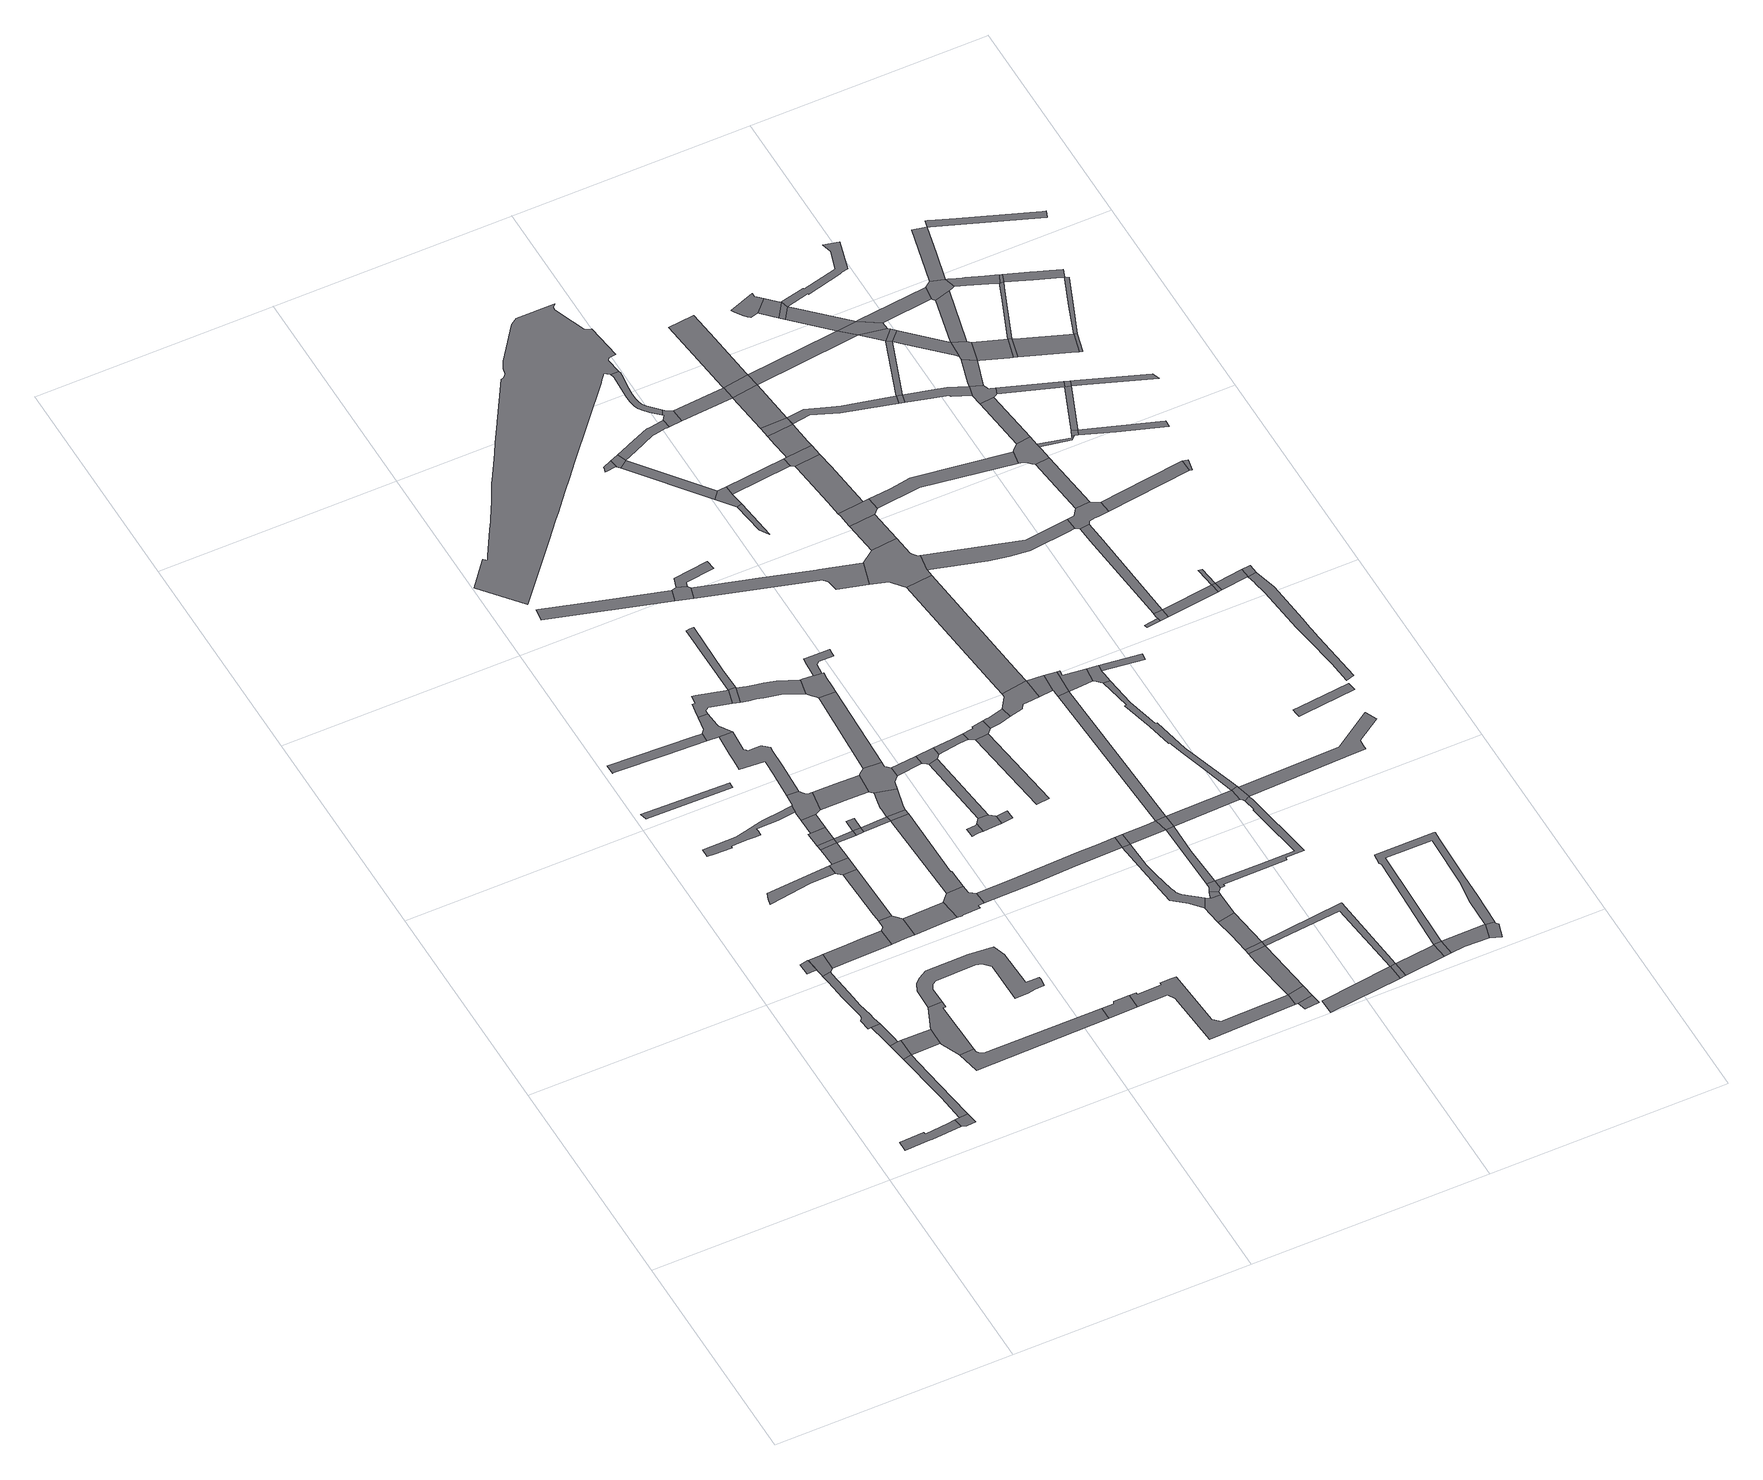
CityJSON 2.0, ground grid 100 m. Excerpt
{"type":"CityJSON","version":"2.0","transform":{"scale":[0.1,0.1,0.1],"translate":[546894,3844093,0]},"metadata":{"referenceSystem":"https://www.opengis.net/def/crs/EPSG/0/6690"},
"CityObjects":{
"road1":{"type":"Road","attributes":{"RoadStructureAttribute.sectionType":"1"},"geometry":[{"type":"MultiSurface","lod":"1","boundaries":[[[0,1,2,3,4,5,6,7,8,9]]]}]},
"road2":{"type":"Road","geometry":[{"type":"MultiSurface","lod":"1","boundaries":[[[10,11,12,0,9,13,14]]]}]},
"road3":{"type":"Road","attributes":{"RoadStructureAttribute.sectionType":"1"},"geometry":[{"type":"MultiSurface","lod":"1","boundaries":[[[15,16,17,18,19,20,21,22,11,10]]]}]},
"road4":{"type":"Road","geometry":[{"type":"MultiSurface","lod":"1","boundaries":[[[23,24,18,17,25]]]}]},
"road5":{"type":"Road","geometry":[{"type":"MultiSurface","lod":"1","boundaries":[[[26,27,28,24,23,29,30,31]]]}]},
"road6":{"type":"Road","attributes":{"RoadStructureAttribute.sectionType":"1"},"geometry":[{"type":"MultiSurface","lod":"1","boundaries":[[[32,33,34,35,36,37,38,39,40,41,42,43,44,45,46,47,26,31]]]}]},
"road7":{"type":"Road","geometry":[{"type":"MultiSurface","lod":"1","boundaries":[[[48,49,50,51]]]}]},
"road8":{"type":"Road","attributes":{"RoadStructureAttribute.sectionType":"1"},"geometry":[{"type":"MultiSurface","lod":"1","boundaries":[[[48,51,52]]]}]},
"road9":{"type":"Road","attributes":{"RoadStructureAttribute.sectionType":"1"},"geometry":[{"type":"MultiSurface","lod":"1","boundaries":[[[25,17,53,54]]]}]},
"road10":{"type":"Road","geometry":[{"type":"MultiSurface","lod":"1","boundaries":[[[55,56,52,51,57,58,40,39,59,60]]]}]},
"road11":{"type":"Road","geometry":[{"type":"MultiSurface","lod":"1","boundaries":[[[61,62,63,64,54,53,65,66]]]}]},
"road12":{"type":"Road","attributes":{"RoadStructureAttribute.sectionType":"1"},"geometry":[{"type":"MultiSurface","lod":"1","boundaries":[[[67,68,69,70,55,60,71,72]]]}]},
"road13":{"type":"Road","attributes":{"RoadStructureAttribute.sectionType":"1"},"geometry":[{"type":"MultiSurface","lod":"1","boundaries":[[[73,74,75,76,77]]]}]},
"road14":{"type":"Road","attributes":{"RoadStructureAttribute.sectionType":"1"},"geometry":[{"type":"MultiSurface","lod":"1","boundaries":[[[78,79,80,81,82,83,84,85]]]}]},
"road15":{"type":"Road","attributes":{"RoadStructureAttribute.sectionType":"1"},"geometry":[{"type":"MultiSurface","lod":"1","boundaries":[[[86,87,88,89,90,91,92,93,94,95,96,97,98,99,100,101,102,103,104,105,106,107,108,109,110]]]}]},
"road16":{"type":"Road","attributes":{"RoadStructureAttribute.sectionType":"1"},"geometry":[{"type":"MultiSurface","lod":"1","boundaries":[[[111,112,113,114,115,116,117]]]}]},
"road17":{"type":"Road","attributes":{"RoadStructureAttribute.sectionType":"1"},"geometry":[{"type":"MultiSurface","lod":"1","boundaries":[[[118,119,120,66,65,121,122,123]]]}]},
"road18":{"type":"Road","geometry":[{"type":"MultiSurface","lod":"1","boundaries":[[[124,125,126,127,67,72,128,129,130,131]]]}]},
"road19":{"type":"Road","attributes":{"RoadStructureAttribute.sectionType":"1"},"geometry":[{"type":"MultiSurface","lod":"1","boundaries":[[[132,133,134,135,136,137,138,139,140,141,142,143,144,145,146,147,148,149,150,151,64,63]]]}]},
"road20":{"type":"Road","attributes":{"RoadStructureAttribute.sectionType":"1"},"geometry":[{"type":"MultiSurface","lod":"1","boundaries":[[[152,153,154,126,125]]]}]},
"road21":{"type":"Road","geometry":[{"type":"MultiSurface","lod":"1","boundaries":[[[155,156,78,85,153,152]]]}]},
"road22":{"type":"Road","attributes":{"RoadStructureAttribute.sectionType":"1"},"geometry":[{"type":"MultiSurface","lod":"1","boundaries":[[[157,158,156,155]]]}]},
"road23":{"type":"Road","geometry":[{"type":"MultiSurface","lod":"1","boundaries":[[[159,160,158,157]]]}]},
"road24":{"type":"Road","attributes":{"RoadStructureAttribute.sectionType":"1"},"geometry":[{"type":"MultiSurface","lod":"1","boundaries":[[[161,162,163,160,159]]]}]},
"road25":{"type":"Road","attributes":{"RoadStructureAttribute.sectionType":"1"},"geometry":[{"type":"MultiSurface","lod":"1","boundaries":[[[164,131,130,165,166]]]}]},
"road26":{"type":"Road","attributes":{"RoadStructureAttribute.sectionType":"1"},"geometry":[{"type":"MultiSurface","lod":"1","boundaries":[[[167,168,162,161]]]}]},
"road27":{"type":"Road","attributes":{"RoadStructureAttribute.sectionType":"1"},"geometry":[{"type":"MultiSurface","lod":"1","boundaries":[[[169,159,157,170]]]}]},
"road28":{"type":"Road","geometry":[{"type":"MultiSurface","lod":"1","boundaries":[[[171,172,173,86,110,174,168,167,175,176,177,178,179]]]}]},
"road29":{"type":"Road","attributes":{"RoadStructureAttribute.sectionType":"1"},"geometry":[{"type":"MultiSurface","lod":"1","boundaries":[[[180,181,182,183,184,185,186,187,188,171,179,189,190,191,192,193,194,195,196,197,198,199]]]}]},
"road30":{"type":"Road","geometry":[{"type":"MultiSurface","lod":"1","boundaries":[[[200,201,202,117,116,180,199,203,204,205]]]}]},
"road31":{"type":"Road","geometry":[{"type":"MultiSurface","lod":"1","boundaries":[[[206,169,170,207]]]}]},
"road32":{"type":"Road","geometry":[{"type":"MultiSurface","lod":"1","boundaries":[[[208,209,169,206]]]}]},
"road33":{"type":"Road","geometry":[{"type":"MultiSurface","lod":"1","boundaries":[[[210,211,212,213,214,215,164,166,216,217,218,219,220,221,222,223]]]}]},
"road34":{"type":"Road","attributes":{"RoadStructureAttribute.sectionType":"1"},"geometry":[{"type":"MultiSurface","lod":"1","boundaries":[[[224,225,226,227,228,229,230,231,200,205,232,233,234,235,236,237]]]}]},
"road35":{"type":"Road","attributes":{"RoadStructureAttribute.sectionType":"1"},"geometry":[{"type":"MultiSurface","lod":"1","boundaries":[[[238,206,207,239]]]}]},
"road36":{"type":"Road","geometry":[{"type":"MultiSurface","lod":"1","boundaries":[[[240,241,123,122,242,243]]]}]},
"road37":{"type":"Road","attributes":{"RoadStructureAttribute.sectionType":"1"},"geometry":[{"type":"MultiSurface","lod":"1","boundaries":[[[244,245,176,175,246,247,248]]]}]},
"road38":{"type":"Road","attributes":{"RoadStructureAttribute.sectionType":"1"},"geometry":[{"type":"MultiSurface","lod":"1","boundaries":[[[249,250,251,239,214,213]]]}]},
"road39":{"type":"Road","attributes":{"RoadStructureAttribute.sectionType":"1"},"geometry":[{"type":"MultiSurface","lod":"1","boundaries":[[[252,253,254,255,256,257]]]}]},
"road40":{"type":"Road","geometry":[{"type":"MultiSurface","lod":"1","boundaries":[[[237,236,258,259,260]]]}]},
"road41":{"type":"Road","geometry":[{"type":"MultiSurface","lod":"1","boundaries":[[[261,238,239,251]]]}]},
"road42":{"type":"Road","attributes":{"RoadStructureAttribute.sectionType":"1"},"geometry":[{"type":"MultiSurface","lod":"1","boundaries":[[[262,263,264,265,238,261,266,267]]]}]},
"road43":{"type":"Road","attributes":{"RoadStructureAttribute.sectionType":"1"},"geometry":[{"type":"MultiSurface","lod":"1","boundaries":[[[268,269,270,271,272,237,260]]]}]},
"road44":{"type":"Road","geometry":[{"type":"MultiSurface","lod":"1","boundaries":[[[273,274,275,248,247,276,262,267,277,278,279,280,281]]]}]},
"road45":{"type":"Road","attributes":{"RoadStructureAttribute.sectionType":"1"},"geometry":[{"type":"MultiSurface","lod":"1","boundaries":[[[282,283,284,285,259,258,286,287,288,289,290,291]]]}]},
"road46":{"type":"Road","geometry":[{"type":"MultiSurface","lod":"1","boundaries":[[[292,293,294,295,296,297,298,299,300,301]]]}]},
"road47":{"type":"Road","attributes":{"RoadStructureAttribute.sectionType":"1"},"geometry":[{"type":"MultiSurface","lod":"1","boundaries":[[[302,303,273,281,304]]]}]},
"road48":{"type":"Road","attributes":{"RoadStructureAttribute.sectionType":"1"},"geometry":[{"type":"MultiSurface","lod":"1","boundaries":[[[305,306,307,308,309,310,311,312,243,242,313,314,315,316,317]]]}]},
"road49":{"type":"Road","attributes":{"RoadStructureAttribute.sectionType":"1"},"geometry":[{"type":"MultiSurface","lod":"1","boundaries":[[[318,279,278,319]]]}]},
"road50":{"type":"Road","geometry":[{"type":"MultiSurface","lod":"1","boundaries":[[[320,257,256,321,322,323]]]}]},
"road51":{"type":"Road","attributes":{"RoadStructureAttribute.sectionType":"1"},"geometry":[{"type":"MultiSurface","lod":"1","boundaries":[[[324,325,326,327,328,329,223,222,330,331,332,333]]]}]},
"road52":{"type":"Road","geometry":[{"type":"MultiSurface","lod":"1","boundaries":[[[334,292,301,335,336,337,338,339]]]}]},
"road53":{"type":"Road","geometry":[{"type":"MultiSurface","lod":"1","boundaries":[[[340,341,291,290,342,343,344,302,304,345,346,347,348,349,350]]]}]},
"road54":{"type":"Road","attributes":{"RoadStructureAttribute.sectionType":"1"},"geometry":[{"type":"MultiSurface","lod":"1","boundaries":[[[351,352,334,339]]]}]},
"road55":{"type":"Road","attributes":{"RoadStructureAttribute.sectionType":"1"},"geometry":[{"type":"MultiSurface","lod":"1","boundaries":[[[353,354,337,336]]]}]},
"road56":{"type":"Road","geometry":[{"type":"MultiSurface","lod":"1","boundaries":[[[355,318,319,356,352,351,357]]]}]},
"road57":{"type":"Road","attributes":{"RoadStructureAttribute.sectionType":"1"},"geometry":[{"type":"MultiSurface","lod":"1","boundaries":[[[358,359,360,361,362,363,364,365,366,367,368,369,370,371,372,373,374,375,376,377,378,379,380,381,382,383,384,385,386,387,388,389,390,391,392,393,394,395,396,397,398,399,400,401,402,403,404,405,406,407,408,409,410]]]}]},
"road58":{"type":"Road","geometry":[{"type":"MultiSurface","lod":"1","boundaries":[[[411,412,413,414,320,323]]]}]},
"road59":{"type":"Road","geometry":[{"type":"MultiSurface","lod":"1","boundaries":[[[415,416,417,418,419,420,421,422,423,424,425,350,349]]]}]},
"road60":{"type":"Road","attributes":{"RoadStructureAttribute.sectionType":"1"},"geometry":[{"type":"MultiSurface","lod":"1","boundaries":[[[426,427,355,357,428,429]]]}]},
"road61":{"type":"Road","attributes":{"RoadStructureAttribute.sectionType":"1"},"geometry":[{"type":"MultiSurface","lod":"1","boundaries":[[[430,431,432,433]]]}]},
"road62":{"type":"Road","geometry":[{"type":"MultiSurface","lod":"1","boundaries":[[[434,317,316,431,430]]]}]},
"road63":{"type":"Road","geometry":[{"type":"MultiSurface","lod":"1","boundaries":[[[435,436,437,438,439,440]]]}]},
"road64":{"type":"Road","attributes":{"RoadStructureAttribute.sectionType":"1"},"geometry":[{"type":"MultiSurface","lod":"1","boundaries":[[[441,442,443,444,317,434]]]}]},
"road65":{"type":"Road","attributes":{"RoadStructureAttribute.sectionType":"1"},"geometry":[{"type":"MultiSurface","lod":"1","boundaries":[[[445,446,447,448]]]}]},
"road66":{"type":"Road","geometry":[{"type":"MultiSurface","lod":"1","boundaries":[[[449,450,443,442]]]}]},
"road67":{"type":"Road","attributes":{"RoadStructureAttribute.sectionType":"1"},"geometry":[{"type":"MultiSurface","lod":"1","boundaries":[[[451,452,453,454,455,322,321,456,457,458,459,460,461]]]}]},
"road68":{"type":"Road","attributes":{"RoadStructureAttribute.sectionType":"1"},"geometry":[{"type":"MultiSurface","lod":"1","boundaries":[[[462,463,464,465,466,467,468,333,469,470,471,472,473]]]}]},
"road69":{"type":"Road","geometry":[{"type":"MultiSurface","lod":"1","boundaries":[[[474,435,440,475,476,477]]]}]},
"road70":{"type":"Road","attributes":{"RoadStructureAttribute.sectionType":"1"},"geometry":[{"type":"MultiSurface","lod":"1","boundaries":[[[478,479,480,450,449]]]}]},
"road71":{"type":"Road","geometry":[{"type":"MultiSurface","lod":"1","boundaries":[[[481,482,483,484,426,429,448,447,485]]]}]},
"road72":{"type":"Road","geometry":[{"type":"MultiSurface","lod":"1","boundaries":[[[486,324,333,468]]]}]},
"road73":{"type":"Road","geometry":[{"type":"MultiSurface","lod":"1","boundaries":[[[487,473,472,488,479,478,489,490,491]]]}]},
"road74":{"type":"Road","attributes":{"RoadStructureAttribute.sectionType":"1"},"geometry":[{"type":"MultiSurface","lod":"1","boundaries":[[[492,493,494,491,490,495,496]]]}]},
"road75":{"type":"Road","attributes":{"RoadStructureAttribute.sectionType":"1"},"geometry":[{"type":"MultiSurface","lod":"1","boundaries":[[[477,476,497,498]]]}]},
"road76":{"type":"Road","geometry":[{"type":"MultiSurface","lod":"1","boundaries":[[[499,500,492,496,501,502,503,504]]]}]},
"road77":{"type":"Road","attributes":{"RoadStructureAttribute.sectionType":"1"},"geometry":[{"type":"MultiSurface","lod":"1","boundaries":[[[505,506,486,468,507,508]]]}]},
"road78":{"type":"Road","attributes":{"RoadStructureAttribute.sectionType":"1"},"geometry":[{"type":"MultiSurface","lod":"1","boundaries":[[[509,510,511,481,485,512,513]]]}]},
"road79":{"type":"Road","attributes":{"RoadStructureAttribute.sectionType":"1"},"geometry":[{"type":"MultiSurface","lod":"1","boundaries":[[[514,515,516,517]]]}]},
"road80":{"type":"Road","attributes":{"RoadStructureAttribute.sectionType":"1"},"geometry":[{"type":"MultiSurface","lod":"1","boundaries":[[[518,519,520,521,522,523,474,477,524,525,526,527,528,529,530]]]}]},
"road81":{"type":"Road","attributes":{"RoadStructureAttribute.sectionType":"1"},"geometry":[{"type":"MultiSurface","lod":"1","boundaries":[[[531,532,533,499,504]]]}]},
"road82":{"type":"Road","geometry":[{"type":"MultiSurface","lod":"1","boundaries":[[[534,535,536,537]]]}]},
"road83":{"type":"Road","geometry":[{"type":"MultiSurface","lod":"1","boundaries":[[[538,498,497,539,537,536,540,541,542]]]}]},
"road84":{"type":"Road","attributes":{"RoadStructureAttribute.sectionType":"1"},"geometry":[{"type":"MultiSurface","lod":"1","boundaries":[[[543,544,449,442,545,514,546]]]}]},
"road85":{"type":"Road","geometry":[{"type":"MultiSurface","lod":"1","boundaries":[[[547,505,508,533,532]]]}]},
"road86":{"type":"Road","geometry":[{"type":"MultiSurface","lod":"1","boundaries":[[[548,549,550,551,509,513,552,553,554,555]]]}]},
"road87":{"type":"Road","attributes":{"RoadStructureAttribute.sectionType":"1"},"geometry":[{"type":"MultiSurface","lod":"1","boundaries":[[[556,557,558,505,547]]]}]},
"road88":{"type":"Road","geometry":[{"type":"MultiSurface","lod":"1","boundaries":[[[546,514,517,559]]]}]},
"road89":{"type":"Road","attributes":{"RoadStructureAttribute.sectionType":"1"},"geometry":[{"type":"MultiSurface","lod":"1","boundaries":[[[560,561,562,563,564,565,566,567,568,406,405,569,570,571,572,573,574,575,576,577,578,579,580]]]}]},
"road90":{"type":"Road","geometry":[{"type":"MultiSurface","lod":"1","boundaries":[[[581,580,579,582,518,530,583,584,585]]]}]},
"road91":{"type":"Road","attributes":{"RoadStructureAttribute.sectionType":"1"},"geometry":[{"type":"MultiSurface","lod":"1","boundaries":[[[586,538,542,587]]]}]},
"road92":{"type":"Road","attributes":{"RoadStructureAttribute.sectionType":"1"},"geometry":[{"type":"MultiSurface","lod":"1","boundaries":[[[588,589,590,591,549,548]]]}]},
"road93":{"type":"Road","attributes":{"RoadStructureAttribute.sectionType":"1"},"geometry":[{"type":"MultiSurface","lod":"1","boundaries":[[[592,593,594,595,596,597,598,599,600,601,602,603,604,605,606,504,503]]]}]},
"road94":{"type":"Road","attributes":{"RoadStructureAttribute.sectionType":"1"},"geometry":[{"type":"MultiSurface","lod":"1","boundaries":[[[548,555,607,608]]]}]},
"road95":{"type":"Road","attributes":{"RoadStructureAttribute.sectionType":"1"},"geometry":[{"type":"MultiSurface","lod":"1","boundaries":[[[609,610,547,532,611,612]]]}]},
"road96":{"type":"Road","geometry":[{"type":"MultiSurface","lod":"1","boundaries":[[[613,614,615,616,617,618,619,461,460,620,621,622,590,589,623,624,625]]]}]},
"road97":{"type":"Road","attributes":{"RoadStructureAttribute.sectionType":"1"},"geometry":[{"type":"MultiSurface","lod":"1","boundaries":[[[626,627,628,629,546,559,630]]]}]},
"road98":{"type":"Road","geometry":[{"type":"MultiSurface","lod":"1","boundaries":[[[608,607,631,632,557,556,633]]]}]},
"road99":{"type":"Road","attributes":{"RoadStructureAttribute.sectionType":"1"},"geometry":[{"type":"MultiSurface","lod":"1","boundaries":[[[634,585,584,635]]]}]},
"road100":{"type":"Road","attributes":{"RoadStructureAttribute.sectionType":"1"},"geometry":[{"type":"MultiSurface","lod":"1","boundaries":[[[636,637,617,616]]]}]},
"road101":{"type":"Road","attributes":{"RoadStructureAttribute.sectionType":"1"}},
"road102":{"type":"Road","attributes":{"RoadStructureAttribute.sectionType":"1"},"geometry":[{"type":"MultiSurface","lod":"1","boundaries":[[[638,639,633,556,640,641,642,643]]]}]},
"road103":{"type":"Road","geometry":[{"type":"MultiSurface","lod":"1","boundaries":[[[644,645,646,647,648,637,636,649,650,651]]]}]},
"road104":{"type":"Road","geometry":[{"type":"MultiSurface","lod":"1","boundaries":[[[652,653,626,630,654]]]}]},
"road105":{"type":"Road","attributes":{"RoadStructureAttribute.sectionType":"1"},"geometry":[{"type":"MultiSurface","lod":"1","boundaries":[[[655,656,657,658,659,660,661,662,646,645]]]}]},
"road106":{"type":"Road","geometry":[{"type":"MultiSurface","lod":"1","boundaries":[[[663,664,609,612,665,601,600,666]]]}]},
"road107":{"type":"Road","geometry":[{"type":"MultiSurface","lod":"1","boundaries":[[[667,668,586,587,669,670,659,658]]]}]},
"road108":{"type":"Road","attributes":{"RoadStructureAttribute.sectionType":"1"},"geometry":[{"type":"MultiSurface","lod":"1","boundaries":[[[671,672,673,674,675,676,677,678,679,609,664,680,681,682,683,684,685]]]}]},
"road109":{"type":"Road","geometry":[{"type":"MultiSurface","lod":"1","boundaries":[[[643,642,686,687,671,685,688,689,690]]]}]},
"road110":{"type":"Road","attributes":{"RoadStructureAttribute.sectionType":"1"},"geometry":[{"type":"MultiSurface","lod":"1","boundaries":[[[691,692,693,668,667,694,695]]]}]},
"road111":{"type":"Road","geometry":[{"type":"MultiSurface","lod":"1","boundaries":[[[696,697,691,695]]]}]},
"road112":{"type":"Road","attributes":{"RoadStructureAttribute.sectionType":"1"},"geometry":[{"type":"MultiSurface","lod":"1","boundaries":[[[698,635,699,697,696]]]}]},
"road113":{"type":"Road","attributes":{"RoadStructureAttribute.sectionType":"1"},"geometry":[{"type":"MultiSurface","lod":"1","boundaries":[[[700,701,652,654,702,703,704]]]}]},
"road114":{"type":"Road","geometry":[{"type":"MultiSurface","lod":"1","boundaries":[[[705,634,635,698]]]}]},
"road115":{"type":"Road","attributes":{"RoadStructureAttribute.sectionType":"1"},"geometry":[{"type":"MultiSurface","lod":"1","boundaries":[[[696,695,706]]]}]},
"road116":{"type":"Road","attributes":{"RoadStructureAttribute.sectionType":"1"},"geometry":[{"type":"MultiSurface","lod":"1","boundaries":[[[707,708,709,710,711,712,634,705]]]}]},
"road117":{"type":"Road","geometry":[{"type":"MultiSurface","lod":"1","boundaries":[[[713,714,690,689]]]}]},
"road118":{"type":"Road","attributes":{"RoadStructureAttribute.sectionType":"1"},"geometry":[{"type":"MultiSurface","lod":"1","boundaries":[[[715,716,717,718,719,720,721,722,723,724,725,653,652,726,727,728,729,704,730]]]}]},
"road119":{"type":"Road","geometry":[{"type":"MultiSurface","lod":"1","boundaries":[[[704,703,731,732,733,734,730]]]}]},
"road120":{"type":"Road","attributes":{"RoadStructureAttribute.sectionType":"1"},"geometry":[{"type":"MultiSurface","lod":"1","boundaries":[[[735,625,624,736,737,738,739,740,741,742,743]]]}]},
"road121":{"type":"Road","attributes":{"RoadStructureAttribute.sectionType":"1"},"geometry":[{"type":"MultiSurface","lod":"1","boundaries":[[[744,745,746,747,696,706,748,749,750,751,752]]]}]},
"road122":{"type":"Road","attributes":{"RoadStructureAttribute.sectionType":"1"},"geometry":[{"type":"MultiSurface","lod":"1","boundaries":[[[753,754,755,644,651,756,757,758]]]}]},
"road123":{"type":"Road","attributes":{"RoadStructureAttribute.sectionType":"1"},"geometry":[{"type":"MultiSurface","lod":"1","boundaries":[[[759,760,666,600,761,762,763,764,765,766]]]}]},
"road124":{"type":"Road","geometry":[{"type":"MultiSurface","lod":"1","boundaries":[[[767,768,769,770,771]]]}]},
"road125":{"type":"Road","attributes":{"RoadStructureAttribute.sectionType":"1"},"geometry":[{"type":"MultiSurface","lod":"1","boundaries":[[[772,773,705,698,774,775,776,777]]]}]},
"road126":{"type":"Road","attributes":{"RoadStructureAttribute.sectionType":"1"},"geometry":[{"type":"MultiSurface","lod":"1","boundaries":[[[778,779,780,781,782,783,784,785,786,787,788]]]}]},
"road127":{"type":"Road","attributes":{"RoadStructureAttribute.sectionType":"1"},"geometry":[{"type":"MultiSurface","lod":"1","boundaries":[[[789,790,791,792,767,771,793]]]}]},
"road128":{"type":"Road","attributes":{"RoadStructureAttribute.sectionType":"1"},"geometry":[{"type":"MultiSurface","lod":"1","boundaries":[[[788,787,794,795,796]]]}]},
"road129":{"type":"Road","attributes":{"RoadStructureAttribute.sectionType":"1"},"geometry":[{"type":"MultiSurface","lod":"1","boundaries":[[[797,798,799,800,801,790,789,802]]]}]},
"road130":{"type":"Road","geometry":[{"type":"MultiSurface","lod":"1","boundaries":[[[803,796,795,804,805]]]}]},
"road131":{"type":"Road","geometry":[{"type":"MultiSurface","lod":"1","boundaries":[[[752,751,806,807]]]}]},
"road132":{"type":"Road","attributes":{"RoadStructureAttribute.sectionType":"1"},"geometry":[{"type":"MultiSurface","lod":"1","boundaries":[[[808,789,793,809]]]}]},
"road133":{"type":"Road","attributes":{"RoadStructureAttribute.sectionType":"1"},"geometry":[{"type":"MultiSurface","lod":"1","boundaries":[[[810,811,805,804,772,812]]]}]},
"road134":{"type":"Road","attributes":{"RoadStructureAttribute.sectionType":"1"},"geometry":[{"type":"MultiSurface","lod":"1","boundaries":[[[813,814,815,816,817,818,819]]]}]},
"road135":{"type":"Road","attributes":{"RoadStructureAttribute.sectionType":"1"},"geometry":[{"type":"MultiSurface","lod":"1","boundaries":[[[820,752,807,821]]]}]},
"road136":{"type":"Road","geometry":[{"type":"MultiSurface","lod":"1","boundaries":[[[822,823,824,743,742,799,798,825,826,827,828,829,830]]]}]},
"road137":{"type":"Road","attributes":{"RoadStructureAttribute.sectionType":"1"},"geometry":[{"type":"MultiSurface","lod":"1","boundaries":[[[831,832,833,807,806,834,835,836,837,838,839]]]}]},
"road138":{"type":"Road","attributes":{"RoadStructureAttribute.sectionType":"1"},"geometry":[{"type":"MultiSurface","lod":"1","boundaries":[[[840,841,823,822]]]}]},
"road139":{"type":"Road","geometry":[{"type":"MultiSurface","lod":"1","boundaries":[[[812,772,777,842,843]]]}]},
"road140":{"type":"Road","geometry":[{"type":"MultiSurface","lod":"1","boundaries":[[[844,845,846,847,758,757,848,849,850,841,840,851,852,853]]]}]},
"road141":{"type":"Road","attributes":{"RoadStructureAttribute.sectionType":"1"},"geometry":[{"type":"MultiSurface","lod":"1","boundaries":[[[777,854,855,842]]]}]},
"road142":{"type":"Road","geometry":[{"type":"MultiSurface","lod":"1","boundaries":[[[856,808,809,857]]]}]},
"road143":{"type":"Road","geometry":[{"type":"MultiSurface","lod":"1","boundaries":[[[858,859,860,861,808,856]]]}]},
"road144":{"type":"Road","geometry":[{"type":"MultiSurface","lod":"1","boundaries":[[[855,854,820,821,862]]]}]},
"road145":{"type":"Road","attributes":{"RoadStructureAttribute.sectionType":"1"},"geometry":[{"type":"MultiSurface","lod":"1","boundaries":[[[863,864,845,844]]]}]},
"road146":{"type":"Road","attributes":{"RoadStructureAttribute.sectionType":"1"},"geometry":[{"type":"MultiSurface","lod":"1","boundaries":[[[865,866,867,868,869,870,803,805,871,872,873,874,875,876]]]}]},
"road147":{"type":"Road","attributes":{"RoadStructureAttribute.sectionType":"1"},"geometry":[{"type":"MultiSurface","lod":"1","boundaries":[[[877,878,856,857,879,880]]]}]},
"road148":{"type":"Road","geometry":[{"type":"MultiSurface","lod":"1","boundaries":[[[839,838,864,863,881,882,883,884,885,886]]]}]},
"road149":{"type":"Road","attributes":{"RoadStructureAttribute.sectionType":"1"},"geometry":[{"type":"MultiSurface","lod":"1","boundaries":[[[862,821,887,888,889,890,891,892]]]}]},
"road150":{"type":"Road","attributes":{"RoadStructureAttribute.sectionType":"1"},"geometry":[{"type":"MultiSurface","lod":"1","boundaries":[[[893,894,895,853,852,896,897,898,899,900]]]}]},
"road151":{"type":"Road","attributes":{"RoadStructureAttribute.sectionType":"1"},"geometry":[{"type":"MultiSurface","lod":"1","boundaries":[[[901,902,903,904,905,906,907,908,880,909,910,911,912,913,914,915,916,917]]]}]},
"road152":{"type":"Road","attributes":{"RoadStructureAttribute.sectionType":"1"},"geometry":[{"type":"MultiSurface","lod":"1","boundaries":[[[918,919,839,886,920]]]}]},
"road153":{"type":"Road","attributes":{"RoadStructureAttribute.sectionType":"1"},"geometry":[{"type":"MultiSurface","lod":"1","boundaries":[[[921,922,812,843,923]]]}]},
"road154":{"type":"Road","geometry":[{"type":"MultiSurface","lod":"1","boundaries":[[[924,877,880,908]]]}]},
"road155":{"type":"Road","attributes":{"RoadStructureAttribute.sectionType":"1"},"geometry":[{"type":"MultiSurface","lod":"1","boundaries":[[[925,926,830,829,927]]]}]},
"road156":{"type":"Road","geometry":[{"type":"MultiSurface","lod":"1","boundaries":[[[892,891,928,929,918,920,930,931]]]}]},
"road157":{"type":"Road","geometry":[{"type":"MultiSurface","lod":"1","boundaries":[[[932,900,899,933,934]]]}]},
"road158":{"type":"Road","attributes":{"RoadStructureAttribute.sectionType":"1"},"geometry":[{"type":"MultiSurface","lod":"1","boundaries":[[[883,882,935,936]]]}]},
"road159":{"type":"Road","attributes":{"RoadStructureAttribute.sectionType":"1"},"geometry":[{"type":"MultiSurface","lod":"1","boundaries":[[[937,930,920,938,939,940,941]]]}]},
"road160":{"type":"Road","attributes":{"RoadStructureAttribute.sectionType":"1"},"geometry":[{"type":"MultiSurface","lod":"1","boundaries":[[[942,943,944,892,931]]]}]},
"road161":{"type":"Road","attributes":{"RoadStructureAttribute.sectionType":"1"},"geometry":[{"type":"MultiSurface","lod":"1","boundaries":[[[935,932,934,945]]]}]},
"road162":{"type":"Road","geometry":[{"type":"MultiSurface","lod":"1","boundaries":[[[941,940,946,947]]]}]},
"road163":{"type":"Road","attributes":{"RoadStructureAttribute.sectionType":"1"},"geometry":[{"type":"MultiSurface","lod":"1","boundaries":[[[934,933,948,949,950]]]}]},
"road164":{"type":"Road","geometry":[{"type":"MultiSurface","lod":"1","boundaries":[[[951,921,923,944,943,952,953,954,955]]]}]},
"road165":{"type":"Road","geometry":[{"type":"MultiSurface","lod":"1","boundaries":[[[936,935,945,956]]]}]},
"road166":{"type":"Road","geometry":[{"type":"MultiSurface","lod":"1","boundaries":[[[925,927,957,958]]]}]},
"road167":{"type":"Road","attributes":{"RoadStructureAttribute.sectionType":"1"},"geometry":[{"type":"MultiSurface","lod":"1","boundaries":[[[959,960,947,946,961,962,963]]]}]},
"road168":{"type":"Road","attributes":{"RoadStructureAttribute.sectionType":"1"},"geometry":[{"type":"MultiSurface","lod":"1","boundaries":[[[964,965,951,955,966,967,968]]]}]},
"road169":{"type":"Road","attributes":{"RoadStructureAttribute.sectionType":"1"},"geometry":[{"type":"MultiSurface","lod":"1","boundaries":[[[969,970,971,941,947,972,973,974]]]}]},
"road170":{"type":"Road","attributes":{"RoadStructureAttribute.sectionType":"1"},"geometry":[{"type":"MultiSurface","lod":"1","boundaries":[[[975,976,977,978,979,980,955,954,981,982,983,969,984]]]}]},
"road171":{"type":"Road","attributes":{"RoadStructureAttribute.sectionType":"1"},"geometry":[{"type":"MultiSurface","lod":"1","boundaries":[[[985,956,945,986,987,988]]]}]},
"road172":{"type":"Road","geometry":[{"type":"MultiSurface","lod":"1","boundaries":[[[963,962,989,990]]]}]},
"road173":{"type":"Road","geometry":[{"type":"MultiSurface","lod":"1","boundaries":[[[984,969,974,991]]]}]},
"road174":{"type":"Road","attributes":{"RoadStructureAttribute.sectionType":"1"},"geometry":[{"type":"MultiSurface","lod":"1","boundaries":[[[992,993,994,963,990,995,996,997]]]}]},
"road175":{"type":"Road","attributes":{"RoadStructureAttribute.sectionType":"1"},"geometry":[{"type":"MultiSurface","lod":"1","boundaries":[[[998,999,1000,991,974,1001,1002,992,1003]]]}]},
"road176":{"type":"Road","attributes":{"RoadStructureAttribute.sectionType":"1"},"geometry":[{"type":"MultiSurface","lod":"1","boundaries":[[[1004,1005,1006,1007,1008,968,1009,1010,1011,1012,1013,1014]]]}]}
},
"vertices":[
[355,159,0],[326,154,0],[226,146,0],[225,149,0],[223,156,0],[120,152,0],[121,107,0],[228,111,0],[235,111,0],[362,120,0],
[413,165,0],[375,161,0],[369,161,0],[381,111,0],[420,116,0],
[399,264,0],[377,417,0],[362,527,0],[328,519,0],[359,313,0],[361,297,0],[364,281,0],[376,162,0],
[350,610,0],[315,603,0],[362,610,0],
[295,720,0],[310,639,0],[314,613,0],[347,632,0],[342,667,0],[332,720,0],
[325,760,0],[322,780,0],[310,842,0],[306,886,0],[295,986,0],[290,1030,0],[290,1039,0],[290,1040,0],[255,1034,0],[259,1000,0],[270,903,0],[280,830,0],[286,793,0],[287,780,0],[275,767,0],[281,718,0],
[241,1131,0],[206,1125,0],[208,1071,0],[249,1073,0],
[244,1131,0],
[486,529,0],[488,610,0],
[305,1132,0],[296,1132,0],[251,1061,0],[253,1046,0],[298,1047,0],[304,1054,0],
[577,685,0],[589,685,0],[589,713,0],[530,712,0],[524,444,0],[584,447,0],
[554,1139,0],[467,1137,0],[396,1135,0],[369,1134,0],[350,1055,0],[557,1061,0],
[397,2040,0],[398,2053,0],[399,2067,0],[29,2076,0],[38,2048,0],
[533,1522,0],[362,1510,0],[263,1503,0],[255,1476,0],[248,1448,0],[258,1450,0],[430,1475,0],[536,1478,0],
[549,1856,0],[479,1848,0],[447,1845,0],[419,1840,0],[407,1838,0],[389,1834,0],[336,1822,0],[325,1819,0],[292,1811,0],[152,1811,0],[152,1772,0],[179,1771,0],[255,1768,0],[255,1775,0],[255,1778,0],[279,1778,0],[326,1779,0],[352,1779,0],[380,1779,0],[380,1800,0],[379,1809,0],[379,1814,0],[385,1814,0],[472,1815,0],[547,1824,0],
[389,2337,0],[33,2353,0],[33,2311,0],[40,2311,0],[253,2302,0],[420,2295,0],[422,2335,0],
[609,411,0],[593,419,0],[585,433,0],[544,346,0],[1103,355,0],[1103,412,0],
[640,1171,0],[623,1189,0],[568,1188,0],[569,1151,0],[577,1062,0],[627,1064,0],[656,1064,0],[653,1157,0],
[587,786,0],[600,809,0],[618,820,0],[785,824,0],[811,816,0],[838,789,0],[840,605,0],[897,605,0],[925,611,0],[966,614,0],[969,648,0],[969,659,0],[912,658,0],[906,821,0],[888,873,0],[787,883,0],[607,882,0],[571,862,0],[548,841,0],[533,805,0],
[616,1458,0],[559,1457,0],[566,1223,0],
[614,1525,0],[546,1523,0],
[611,1612,0],[542,1609,0],
[611,1637,0],[541,1633,0],
[610,1701,0],[548,1699,0],[538,1699,0],
[826,1162,0],[799,1069,0],[836,1069,0],
[608,1777,0],[547,1776,0],
[694,1640,0],[694,1614,0],
[557,1912,0],[555,1870,0],[554,1856,0],[547,1818,0],[635,1789,0],[649,1882,0],[631,1882,0],[620,1893,0],[606,1909,0],
[470,2293,0],[465,2195,0],[465,2179,0],[464,2162,0],[461,2110,0],[534,2106,0],[566,2104,0],[563,2030,0],[561,2002,0],[612,2056,0],[613,2074,0],[615,2136,0],[616,2157,0],[592,2178,0],[588,2181,0],[570,2181,0],[533,2181,0],[528,2187,0],[521,2196,0],[527,2293,0],
[447,2416,0],[437,2354,0],[437,2352,0],[492,2343,0],[491,2352,0],[487,2416,0],
[726,1640,0],[727,1615,0],
[726,1693,0],[693,1693,0],
[943,1154,0],[938,1157,0],[931,1163,0],[929,1200,0],[858,1197,0],[849,1187,0],[857,1069,0],[862,1070,0],[934,1073,0],[934,1083,0],[934,1088,0],[940,1088,0],[960,1088,0],[956,1145,0],
[605,2490,0],[490,2519,0],[475,2523,0],[474,2515,0],[470,2485,0],[458,2485,0],[455,2469,0],[450,2433,0],[486,2432,0],[486,2433,0],[491,2437,0],[503,2445,0],[592,2421,0],[610,2489,0],
[838,1644,0],[841,1619,0],
[1158,423,0],[1153,412,0],[1223,357,0],[1223,423,0],
[745,1881,0],[671,1882,0],[755,1789,0],[837,1789,0],[844,1879,0],
[926,1287,0],[922,1287,0],[917,1620,0],
[404,3108,0],[169,3177,0],[161,3179,0],[154,3125,0],[640,2982,0],[655,3035,0],
[621,2413,0],[640,2484,0],[640,2487,0],
[917,1645,0],
[852,1774,0],[846,1740,0],[838,1696,0],[838,1686,0],[917,1665,0],[938,1754,0],
[639,2584,0],[642,2830,0],[642,2832,0],[626,2830,0],[609,2829,0],
[873,1904,0],[865,1897,0],[857,1890,0],[851,1775,0],[946,1788,0],[969,1812,0],[968,1859,0],[948,1877,0],[949,1900,0],
[791,2446,0],[743,2460,0],[709,2467,0],[680,2472,0],[653,2404,0],[681,2400,0],[710,2393,0],[776,2378,0],[857,2339,0],[873,2412,0],
[1119,1459,0],[1115,1454,0],[1114,1454,0],[1101,1453,0],[1074,1451,0],[1075,1431,0],[1076,1411,0],[1101,1413,0],[1116,1414,0],[1124,1414,0],
[892,2299,0],[891,2287,0],[961,2296,0],
[1467,148,0],[1441,174,0],[1423,427,0],[1397,427,0],[1355,426,0],[1354,415,0],[1252,415,0],[1252,423,0],[1353,359,0],[1370,331,0],[1388,87,0],[1752,98,0],[1751,153,0],
[1076,1869,0],[1079,1827,0],
[677,3041,0],[709,2962,0],[724,3015,0],[716,3027,0],
[1545,1161,0],[1474,1159,0],[1396,1157,0],[1095,1149,0],[1037,1147,0],[977,1146,0],[1171,1092,0],[1359,1099,0],[1546,1104,0],[1546,1103,0],
[1137,1481,0],[1164,1417,0],[1204,1419,0],[1202,1460,0],[1199,1463,0],[1178,1480,0],
[922,2407,0],[883,2411,0],[863,2332,0],[875,2318,0],[885,2307,0],[962,2319,0],[963,2336,0],[964,2373,0],[966,2403,0],[958,2404,0],[926,2406,0],
[1140,1819,0],[1101,1810,0],
[1253,1423,0],[1251,1464,0],
[1153,1876,0],[1090,1819,0],[1157,1838,0],
[985,4359,0],[976,4368,0],[955,4421,0],[947,4443,0],[923,4503,0],[924,4517,0],[938,4530,0],[776,4529,0],[748,4510,0],[633,4357,0],[616,4327,0],[610,4297,0],[596,4282,0],[585,4281,0],[556,4233,0],[471,4093,0],[470,4090,0],[415,4000,0],[392,3961,0],[390,3958,0],[318,3839,0],[312,3829,0],[284,3777,0],[269,3749,0],[224,3667,0],[218,3657,0],[195,3619,0],[128,3506,0],[117,3487,0],[110,3493,0],[103,3498,0],[98,3492,0],[8,3384,0],[146,3218,0],[321,3419,0],[368,3474,0],[433,3549,0],[466,3586,0],[477,3599,0],[477,3600,0],[511,3638,0],[533,3664,0],[577,3714,0],[637,3784,0],[907,4094,0],[909,4097,0],[938,4131,0],[959,4115,0],[992,4116,0],[983,4183,0],[991,4193,0],[1022,4197,0],[1002,4353,0],
[723,3047,0],[846,3063,0],[840,3105,0],[691,3085,0],
[962,2452,0],[965,2455,0],[968,2457,0],[976,2462,0],[1038,2462,0],[1040,2480,0],[1041,2498,0],[1040,2498,0],[968,2498,0],[932,2499,0],[931,2483,0],
[1284,1890,0],[1238,1884,0],[1250,1852,0],[1289,1856,0],
[1829,110,0],[1764,98,0],[1774,61,0],[1835,66,0],
[1822,167,0],
[756,3724,0],[718,3707,0],[716,3696,0],[713,3685,0],[718,3685,0],[761,3690,0],
[1791,407,0],[1790,414,0],[1716,405,0],[1721,361,0],
[1364,1443,0],[1419,1450,0],[1368,1846,0],[1312,1839,0],
[1788,439,0],[1713,430,0],
[1193,2877,0],[1185,2880,0],[974,2941,0],[914,2959,0],[775,3000,0],[1169,2826,0],[1178,2824,0],[1195,2804,0],[1202,2758,0],[1322,2724,0],[1353,2831,0],
[1632,790,0],[1619,809,0],[1617,817,0],[1611,834,0],[1595,922,0],[1585,982,0],[1579,1104,0],[1575,820,0],[1579,782,0],[1637,735,0],[1678,690,0],[1702,735,0],
[794,3740,0],[763,3688,0],[773,3675,0],[806,3701,0],
[1763,616,0],[1690,601,0],[1702,518,0],
[1379,1913,0],[1331,1904,0],[1332,1896,0],[1322,1895,0],[1387,1868,0],
[1577,1162,0],
[1718,722,0],[1683,653,0],[1763,654,0],[1762,721,0],[1720,721,0],
[1730,754,0],[1722,728,0],[1720,722,0],[1762,729,0],[1762,738,0],
[1010,3373,0],[1038,3406,0],
[1740,793,0],[1740,773,0],[1770,747,0],[1775,753,0],[1776,754,0],[1774,793,0],
[1720,1166,0],[1680,1164,0],[1582,1104,0],[1730,1108,0],
[1473,1935,0],[1404,1917,0],[1401,1917,0],[1432,1873,0],[1482,1886,0],
[2154,107,0],[1849,68,0],[1852,2,0],[2160,37,0],
[1024,3818,0],[1015,3817,0],[965,3809,0],[949,3807,0],[856,3767,0],[847,3763,0],[863,3726,0],[955,3767,0],[958,3768,0],[963,3769,0],[1017,3778,0],[1021,3778,0],[1029,3779,0],
[1765,971,0],[1766,1110,0],[1734,1108,0],
[1086,3159,0],[1111,3119,0],[1089,3305,0],[1067,3301,0],
[1077,3410,0],[1045,3329,0],[1085,3334,0],[1085,3337,0],[1081,3366,0],
[2142,477,0],[2141,477,0],[2118,445,0],[2179,111,0],
[1763,1168,0],
[1617,2021,0],[1508,2002,0],[1509,1988,0],[1506,1982,0],[1539,1901,0],[1551,1921,0],[1571,1922,0],[1623,1926,0],
[1733,1899,0],[1687,1896,0],[1708,1408,0],
[2185,40,0],
[1029,3883,0],[1003,3913,0],[991,3930,0],[986,3947,0],[983,3962,0],[983,3987,0],[985,4020,0],[993,4095,0],[994,4105,0],[960,4109,0],[962,4102,0],[962,4095,0],[962,4060,0],[958,3985,0],[958,3960,0],[963,3932,0],[968,3917,0],[981,3897,0],[999,3878,0],[1034,3843,0],[1046,3866,0],
[1052,3861,0],[1039,3838,0],[1030,3779,0],[1084,3783,0],[1079,3843,0],
[1334,3437,0],[1339,3396,0],
[1611,2069,0],[1551,2658,0],[1441,2647,0],[1500,2068,0],
[1787,754,0],[1795,755,0],[1795,764,0],[2061,766,0],[2064,779,0],[2141,779,0],[2090,1099,0],[2086,1112,0],[2085,1117,0],[2062,1104,0],[2072,1050,0],[2067,1049,0],[2078,978,0],[2108,792,0],[1966,793,0],
[1682,1931,0],[1688,2014,0],
[2042,1174,0],[2036,1173,0],[1766,1111,0],[2048,1119,0],
[1550,2771,0],[1536,2790,0],[1530,2797,0],[1521,2885,0],[1410,2873,0],[1406,2870,0],[1357,2834,0],[1395,2703,0],[1400,2697,0],[1432,2658,0],[1548,2690,0],[1548,2692,0],[1560,2768,0],
[2350,130,0],[2337,128,0],[2186,112,0],[2182,111,0],[2358,60,0],
[1686,1929,0],[1686,1913,0],[1740,2009,0],
[1301,3861,0],[1307,3801,0],
[1506,3032,0],[1394,3019,0],
[1750,1983,0],[1752,2008,0],[1750,1900,0],[1814,1904,0],[1837,1906,0],[1843,1971,0],
[1521,3111,0],[1499,3109,0],[1386,3097,0],[1388,3082,0],[1391,3046,0],[1515,3041,0],[1519,3045,0],[1527,3053,0],
[2383,134,0],[2350,132,0],[2388,63,0],
[1496,3109,0],[1496,3111,0],[1472,3325,0],[1464,3397,0],[1354,3385,0],[1356,3371,0],[1374,3201,0],[1381,3141,0],
[2070,1179,0],[2069,1181,0],[2057,1110,0],[2070,1176,0],
[1458,3451,0],[1347,3438,0],[1342,3394,0],[1349,3389,0],
[1868,1878,0],[1894,1740,0],[1885,1737,0],[1919,1603,0],[1944,1494,0],[1947,1494,0],[1967,1424,0],[2003,1312,0],[2039,1184,0],[2059,1213,0],[1985,1445,0],[1953,1607,0],[1946,1608,0],[1912,1745,0],[1895,1875,0],
[1849,1896,0],[1860,1885,0],[1892,1917,0],[1890,1937,0],[1893,1965,0],
[1333,3566,0],[1339,3516,0],[1345,3456,0],[1455,3476,0],[1444,3579,0],
[1440,3618,0],[1328,3614,0],
[1418,3818,0],[1319,3690,0],
[2566,135,0],[2387,134,0],[2449,71,0],[2549,68,0],[2568,135,0],
[1411,3878,0],
[1445,3579,0],
[1410,3888,0],[1386,4099,0],[1371,4240,0],[1259,4228,0],[1274,4098,0],[1300,3871,0],
[2062,1914,0],[2065,1944,0],
[2609,277,0],[2611,388,0],[2615,590,0],[2616,635,0],[2616,637,0],[2613,637,0],[2364,637,0],[2363,637,0],[2363,636,0],[2359,592,0],[2364,582,0],[2393,607,0],[2588,604,0],[2583,362,0],[2569,267,0],[2604,129,0],
[2595,48,0],[2614,113,0],[2604,123,0],[2604,127,0],
[1946,2656,0],[1771,2626,0],[1853,2612,0],[1930,2602,0],[1938,2602,0],[2117,2623,0],[2125,2625,0],[2135,2626,0],[2131,2680,0],
[1679,3572,0],[1649,3579,0],[1614,3591,0],[1515,3628,0],[1522,3591,0],[1627,3549,0],[1797,3503,0],[1843,3491,0],[1852,3529,0],
[1708,3135,0],[1666,3127,0],[1616,3121,0],[1717,3075,0],[2099,3015,0],[2109,3076,0],
[2666,1298,0],[2500,1186,0],[2091,1117,0],[2544,1130,0],[2583,1132,0],[2583,1152,0],[2583,1179,0],[2689,1248,0],
[2198,2077,0],[2139,2069,0],[2140,2062,0],[2142,2054,0],[2201,2062,0],
[1810,3924,0],[1778,3920,0],[1820,3864,0],[1860,3869,0],[1864,3869,0],[1870,3870,0],
[1629,4209,0],[1615,4221,0],[1615,4239,0],[1507,4198,0],[1516,4183,0],[1533,4155,0],[1546,4140,0],[1556,4133,0],[1586,4140,0],[1589,4141,0],[1641,4196,0],
[2233,2108,0],[2196,2104,0],[2198,2084,0],[2198,2082,0],[2237,2066,0],
[1629,4101,0],[1647,4084,0],[1691,4149,0],
[2197,2546,0],[2191,2618,0],[2151,2614,0],[2157,2543,0],[2196,2106,0],[2233,2109,0],
[1692,4150,0],[1665,4066,0],[1701,4119,0],
[1865,3486,0],[1875,3524,0],
[2456,2135,0],[2461,2094,0],
[1719,4102,0],[1705,4116,0],[1894,3935,0],
[2680,1457,0],[2467,1436,0],[2433,1432,0],[2435,1412,0],[2438,1392,0],[2469,1396,0],[2686,1420,0],
[1946,3794,0],[1967,3782,0],
[2245,2720,0],[2185,2715,0],[2162,2684,0],[2197,2630,0],[2201,2635,0],[2225,2638,0],[2242,2640,0],[2286,2645,0],[2281,2699,0],
[2042,3481,0],[2030,3484,0],[2007,3490,0],[1938,3467,0],[2018,3445,0],[2028,3443,0],[2033,3433,0],[2106,3401,0],[2116,3447,0],
[2214,2989,0],[2155,2982,0],
[1981,3850,0],[1978,3882,0],
[2200,3114,0],[2140,3107,0],[2130,3098,0],[2116,3084,0],[2120,3011,0],[2133,3001,0],[2144,2991,0],[2209,3042,0],[2207,3055,0],[2205,3071,0],
[1947,3797,0],[1990,3842,0],
[2471,2138,0],[2476,2096,0],
[2460,2223,0],[2452,2224,0],[2445,2225,0],[2445,2223,0],
[2008,3825,0],
[2173,3356,0],[2112,3349,0],
[1962,4338,0],[1974,4295,0],[1948,4207,0],[1944,4206,0],[1798,4170,0],[1796,4175,0],[1801,4143,0],[1801,4138,0],[1952,4177,0],[1964,4181,0],[1990,4187,0],[2026,4321,0],
[2590,2154,0],[2483,2139,0],[2596,2111,0],[2596,2110,0],
[2182,3361,0],[2191,3367,0],[2201,3395,0],[2182,3401,0],[2176,3403,0],[2166,3429,0],
[1973,3776,0],[1990,3760,0],[2133,3621,0],[2146,3609,0],[2154,3601,0],[2159,3679,0],
[2337,3039,0],[2335,3039,0],[2208,3071,0],[2332,3029,0],[2333,3030,0],[2346,3042,0],[2352,3046,0],[2340,3048,0],
[2687,1717,0],[2682,1764,0],[2682,1767,0],[2681,1773,0],[2676,1829,0],[2657,2020,0],[2643,2077,0],[2633,2117,0],[2603,2073,0],[2604,2069,0],[2614,2012,0],[2637,1797,0],[2642,1762,0],[2647,1727,0],[2669,1577,0],[2678,1473,0],[2714,1483,0],
[2153,3582,0],[2120,3468,0],[2203,3551,0],
[2205,3970,0],[1901,3936,0],[2195,3908,0],
[2628,2159,0],
[2647,2746,0],[2489,2726,0],[2648,2692,0],
[2154,3588,0],[2153,3583,0],[2226,3644,0],[2213,3655,0],
[2351,3075,0],[2364,3041,0],[2374,3066,0],
[2432,3283,0],[2441,3308,0],
[2343,3600,0],[2212,3547,0],[2318,3507,0],[2330,3503,0],[2354,3596,0],
[2214,3660,0],[2274,3913,0],[2208,3894,0],
[2455,3275,0],
[2345,3497,0],[2369,3589,0],
[2497,2990,0],[2685,2925,0],[2687,2955,0],
[2231,3990,0],[2282,3917,0],[2286,3919,0],[2301,3925,0],[2288,3972,0],
[2464,3300,0],
[2660,2689,0],[2670,2742,0],
[2572,3511,0],[2401,3576,0],[2533,3426,0],[2561,3415,0],[2585,3506,0],
[2292,4253,0],[2258,4107,0],[2319,4108,0],[2349,4236,0],[2350,4239,0],
[2458,3862,0],[2455,3854,0],[2426,3780,0],[2438,3768,0],[2464,3834,0],[2474,3860,0],
[2462,3906,0],[2427,3919,0],[2358,3946,0],[2349,3949,0],[2307,3965,0],[2298,3969,0],[2343,3908,0],[2447,3867,0],[2450,3865,0],[2477,3900,0],
[2479,3294,0],[2512,3254,0],[2764,3159,0],[2754,3190,0],
[2574,3411,0],[2597,3501,0],
[2487,3896,0],
[2687,3776,0],[2684,3769,0],[2635,3641,0],[2650,3636,0],[2694,3749,0],[2702,3770,0],
[2654,3833,0],[2591,3857,0],[2586,3859,0],[2577,3820,0],[2679,3780,0],[2701,3815,0],
[2769,4113,0],[2468,4229,0],[2394,4257,0],[2367,4268,0],[2358,4271,0],[2360,4236,0],[2382,4227,0],[2488,4186,0],[2682,4112,0],[2770,4078,0],[2781,4108,0]
]}
